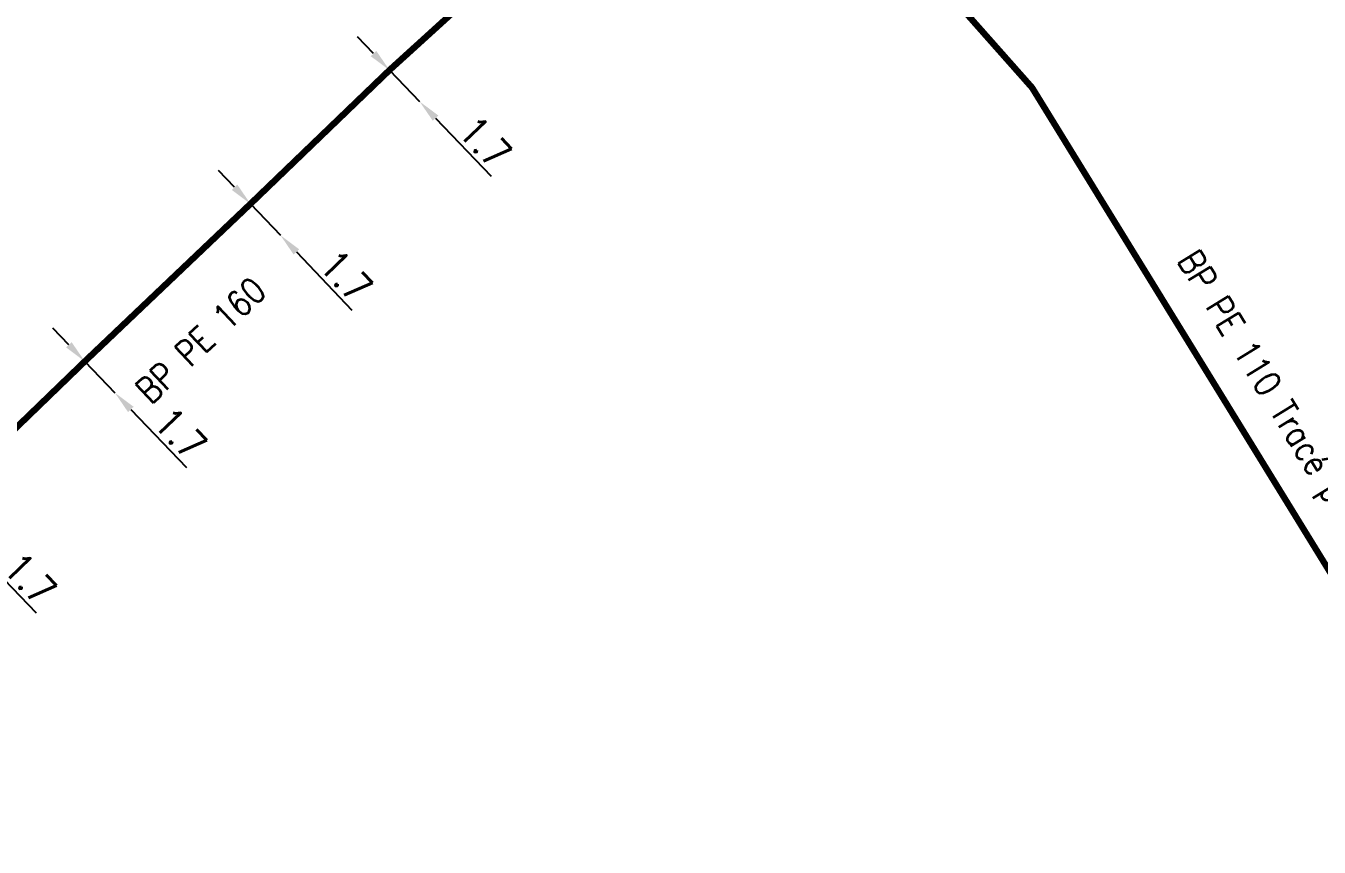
# Model space of a CAD drawing. Header units: millimetres. Extents: x 185000 to 186000, y 127990 to 129010.
# Drawn here: x 185601.1 to 185651.7, y 128510.6 to 128542.7 of the extents above; entities that cross this region are included whole.
import ezdxf
from ezdxf.enums import TextEntityAlignment as Align

# ---------------------------------------------------------------- set-up
doc = ezdxf.new("R2010")
doc.units = ezdxf.units.MM
doc.header["$PDMODE"] = 34
doc.linetypes.add('L_25_PE', pattern=[2000, 1000, 1000])
doc.layers.get('DEFPOINTS').update_dxf_attribs({"linetype": 'CONTINUOUS'})
doc.layers.add('L_150', color=1, linetype='CONTINUOUS')
doc.styles.get("Standard").update_dxf_attribs({"font": 'romans.shx', "width": 0.85})
doc.dimstyles.get("Standard").update_dxf_attribs({"dimtxt": 1.5, "dimasz": 1.2, "dimexe": 0.625, "dimexo": 0.625, "dimgap": 0.25, "dimtad": 1, "dimdec": 1, "dimzin": 0, "dimdsep": 46, "dimtxsty": 'Standard', "dimcen": -0.5, "dimadec": 0, "dimazin": 0, "dimtfac": 1, "dimtdec": 1, "dimtmove": 0, "dimatfit": 3, "dimfxl": 0, "dimtolj": 1, "dimtzin": 0, "dimarcsym": 0})

# ---------------------------------------------------------------- blocks, each defined once
blk = doc.blocks.new('*D2460')
at = {"layer": 'DEFPOINTS', "color": 0, "linetype": 'Continuous', "transparency": 16777216}
for p in [(185615.335, 128540.978), (185616.513, 128539.752), (185616.513, 128539.752)]:
    blk.add_point(p, dxfattribs=at)
at = {"layer": 'L_150', "color": 0, "linetype": 'Continuous', "lineweight": -2, "transparency": 16777216}
for p, q in [((185614.712, 128541.627), (185614.088, 128542.276)), ((185615.335, 128540.978), (185616.513, 128539.752)), ((185617.137, 128539.103), (185619.314, 128536.837))]:
    blk.add_line(p, q, dxfattribs=at)
at = {"layer": 'L_150', "color": 0, "linetype": 'Continuous', "transparency": 16777216}
for points in [[(185614.82, 128541.731), (185614.604, 128541.523), (185615.335, 128540.978)], [(185617.245, 128539.207), (185617.029, 128538.999), (185616.513, 128539.752)]]:
    blk.add_solid(points, dxfattribs=at)
at = {"layer": 'L_150', "color": 0, "linetype": 'Continuous', "transparency": 16777216, "insert": (185619.078, 128538.165), "char_height": 1.125, "attachment_point": 5, "rotation": 313.8565}
blk.add_mtext('\\A1;1.7', dxfattribs=at)
blk = doc.blocks.new('*D2461')
at = {"layer": 'DEFPOINTS', "color": 0, "linetype": 'Continuous', "transparency": 16777216}
for p in [(185609.901, 128535.75), (185611.076, 128534.522), (185611.076, 128534.522)]:
    blk.add_point(p, dxfattribs=at)
at = {"layer": 'L_150', "color": 0, "linetype": 'Continuous', "lineweight": -2, "transparency": 16777216}
for p, q in [((185609.279, 128536.401), (185608.657, 128537.051)), ((185609.901, 128535.75), (185611.076, 128534.522)), ((185611.698, 128533.871), (185613.87, 128531.601))]:
    blk.add_line(p, q, dxfattribs=at)
at = {"layer": 'L_150', "color": 0, "linetype": 'Continuous', "transparency": 16777216}
for points in [[(185609.387, 128536.504), (185609.171, 128536.297), (185609.901, 128535.75)], [(185611.807, 128533.975), (185611.59, 128533.768), (185611.076, 128534.522)]]:
    blk.add_solid(points, dxfattribs=at)
at = {"layer": 'L_150', "color": 0, "linetype": 'Continuous', "transparency": 16777216, "insert": (185613.637, 128532.929), "char_height": 1.125, "attachment_point": 5, "rotation": 313.7242}
blk.add_mtext('\\A1;1.7', dxfattribs=at)
blk = doc.blocks.new('*D2462')
at = {"layer": 'DEFPOINTS', "color": 0, "linetype": 'Continuous', "transparency": 16777216}
for p in [(185603.425, 128529.592), (185604.601, 128528.365), (185604.601, 128528.365)]:
    blk.add_point(p, dxfattribs=at)
at = {"layer": 'L_150', "color": 0, "linetype": 'Continuous', "lineweight": -2, "transparency": 16777216}
for p, q in [((185602.802, 128530.241), (185602.179, 128530.891)), ((185603.425, 128529.592), (185604.601, 128528.365)), ((185605.224, 128527.715), (185607.399, 128525.447))]:
    blk.add_line(p, q, dxfattribs=at)
at = {"layer": 'L_150', "color": 0, "linetype": 'Continuous', "transparency": 16777216}
for points in [[(185602.91, 128530.345), (185602.694, 128530.138), (185603.425, 128529.592)], [(185605.333, 128527.819), (185605.116, 128527.611), (185604.601, 128528.365)]]:
    blk.add_solid(points, dxfattribs=at)
at = {"layer": 'L_150', "color": 0, "linetype": 'Continuous', "transparency": 16777216, "insert": (185607.164, 128526.775), "char_height": 1.125, "attachment_point": 5, "rotation": 313.7922}
blk.add_mtext('\\A1;1.7', dxfattribs=at)
blk = doc.blocks.new('*D2463')
at = {"layer": 'DEFPOINTS', "color": 0, "linetype": 'Continuous', "transparency": 16777216}
for p in [(185597.536, 128523.9), (185598.716, 128522.677), (185598.716, 128522.677)]:
    blk.add_point(p, dxfattribs=at)
at = {"layer": 'L_150', "color": 0, "linetype": 'Continuous', "lineweight": -2, "transparency": 16777216}
for p, q in [((185596.912, 128524.548), (185596.287, 128525.196)), ((185597.536, 128523.9), (185598.716, 128522.677)), ((185599.341, 128522.029), (185601.521, 128519.767))]:
    blk.add_line(p, q, dxfattribs=at)
at = {"layer": 'L_150', "color": 0, "linetype": 'Continuous', "transparency": 16777216}
for points in [[(185597.02, 128524.653), (185596.804, 128524.444), (185597.536, 128523.9)], [(185599.449, 128522.133), (185599.233, 128521.925), (185598.716, 128522.677)]]:
    blk.add_solid(points, dxfattribs=at)
at = {"layer": 'L_150', "color": 0, "linetype": 'Continuous', "transparency": 16777216, "insert": (185601.283, 128521.094), "char_height": 1.125, "attachment_point": 5, "rotation": 313.9489}
blk.add_mtext('\\A1;1.7', dxfattribs=at)

msp = doc.modelspace()

# ---------------------------------------------------------------- linework, layer by layer
at = {"layer": 'L_150', "linetype": 'L_25_PE', "ltscale": 0.5, "const_width": 0.25, "flags": 128}
msp.add_lwpolyline([(185525.68, 128455.17), (185525.893, 128455.373), (185526.965, 128456.396), (185529.191, 128458.85), (185534.886, 128464.146), (185546.758, 128475.59), (185552.88, 128481.417), (185557.598, 128485.866), (185562.313, 128490.368), (185567.318, 128495.086), (185568.307, 128495.056), (185576.367, 128502.738), (185576.558, 128503.907), (185580.414, 128507.703), (185585.786, 128512.786), (185591.366, 128518.038), (185597.536, 128523.9), (185603.425, 128529.592), (185609.901, 128535.75), (185615.335, 128540.978), (185625.269, 128550.003), (185626.917, 128551.586)], dxfattribs=at)
at = {"layer": 'L_150', "linetype": 'L_25_PE', "flags": 128}
msp.add_lwpolyline([(185628.137, 128550.456, 0.25, 0.25, 0), (185629.953, 128549.005, 0.25, 0.25, 0), (185632.831, 128546.518, 0.25, 0.25, 0), (185634.058, 128545.933, 0.25, 0.25, 0), (185635.842, 128545.081, 0.25, 0.25, 0), (185637.014, 128544.18, 0.25, 0.25, 0), (185637.933, 128543.143, 0.25, 0.25, 0), (185640.459, 128540.291, 0.25, 0.25, 0), (185659.209, 128509.799, 0.25, 0.25, 0), (185670.187, 128493.522, 0.25, 0.25, 0), (185686.496, 128467.97, 0.25, 0.25, 0), (185686.83, 128467.716, 0.25, 0.25, 0), (185687.097, 128467.345, 0.25, 0.25, 0), (185690.928, 128462.022, 0.25, 0.25, 0), (185699.878, 128448.77, 0.25, 0.25, 0), (185704.307, 128443.732, 0.25, 0.25, 0), (185704.307, 128443.732, 0.25, 0.25, 0), (185705.547, 128442.229, 0.25, 0.25, 0), (185708.255, 128438.948, 0.25, 0.25, 0), (185709.508, 128437.43, 0.25, 0.25, 0), (185711.408, 128435.129, 0.25, 0.25, 0), (185711.408, 128435.129, 0.25, 0.25, 0), (185711.408, 128435.129, 0, 0, 0)], format="xyseb", dxfattribs=at)

# ---------------------------------------------------------------- texts
at = {"layer": 'L_150', "linetype": 'Continuous', "width": 0.85}
msp.add_text('BP PE 110 Tracé présumé', height=1, rotation=301.589, dxfattribs=at).set_placement((185650.429, 128527.139), align=Align.MIDDLE)
at = {"layer": 'L_150', "linetype": 'L_25_PE', "width": 0.85}
msp.add_text('BP PE 160', height=1, rotation=43.5609, dxfattribs=at).set_placement((185606.009, 128527.878))

# ---------------------------------------------------------------- dimensions: what is measured, and where the dimension line sits
at = {"layer": 'L_150', "linetype": 'Continuous'}
for base, p1, p2, angle, picture, middle in [((185616.513, 128539.752), (185615.335, 128540.978), (185616.513, 128539.752), 133.8565, '*D2460', (185618.537, 128537.646)), ((185611.076, 128534.522), (185609.901, 128535.75), (185611.076, 128534.522), 133.7242, '*D2461', (185613.095, 128532.411)), ((185604.601, 128528.365), (185603.425, 128529.592), (185604.601, 128528.365), 133.7922, '*D2462', (185606.623, 128526.256)), ((185598.716, 128522.677), (185597.536, 128523.9), (185598.716, 128522.677), 133.9489, '*D2463', (185600.743, 128520.574))]:
    dim = msp.add_linear_dim(base=base, p1=p1, p2=p2, angle=angle, dimstyle='Standard', override={"dimscale": 0.75, "dimlfac": 1, "dimlunit": 2, "dimatfit": 0}, dxfattribs=at)
    dim.commit()
    dim.dimension.update_dxf_attribs({"geometry": picture, "text_midpoint": middle, "dimtype": 160})

doc.saveas('drawing.dxf')
